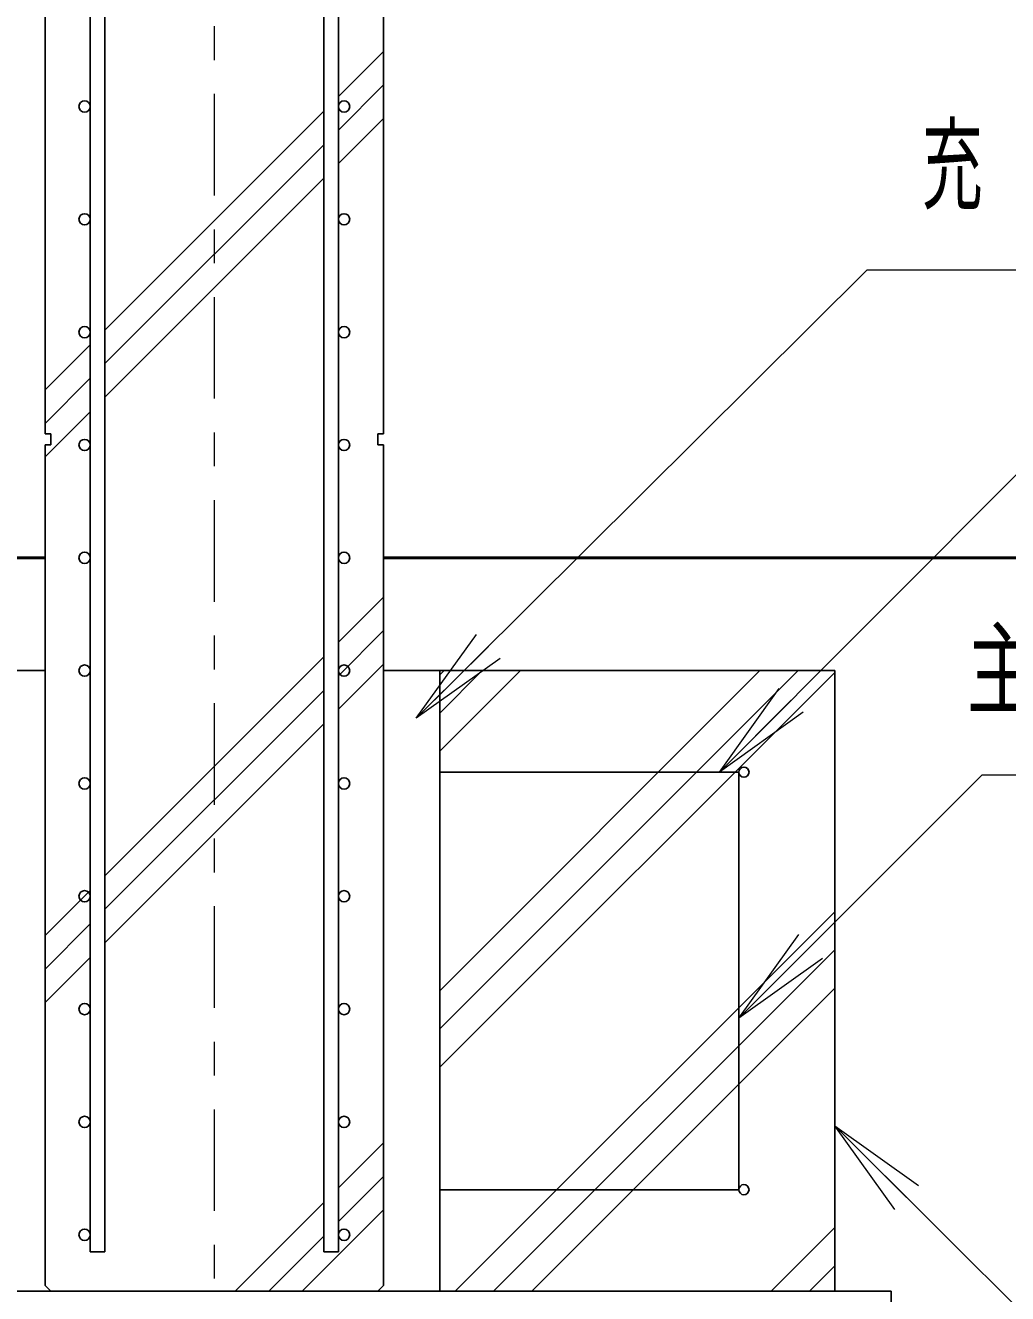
# Model space of a CAD drawing. Units: millimetres on the paper. Extents: x -365 to 10, y -38 to 257.
# Drawn here: x -105.33 to -76.31, y 96.24 to 133.71 of the extents above; entities that cross this region are included whole.
import ezdxf

# ---------------------------------------------------------------- set-up
doc = ezdxf.new("R2010")
doc.units = ezdxf.units.MM
doc.linetypes.add('USER2', pattern=[6, 3, -1, 1, -1])
doc.layers.add('LY_1', color=7, linetype='Continuous', lineweight=25)
doc.styles.add('ＭＳ ゴシック', font='')
doc.styles.get('ＭＳ ゴシック').set_extended_font_data('MS Gothic')

msp = doc.modelspace()

# ---------------------------------------------------------------- linework, layer by layer
at = {"layer": 'LY_1', "linetype": 'USER2', "lineweight": 13}
msp.add_line((-99.749, 221.682), (-99.749, 89.39), dxfattribs=at)
at = {"layer": 'LY_1'}
for p, q in [((-103.416, 195.144), (-103.416, 97.478)), ((-102.983, 195.144), (-102.983, 97.478)), ((-96.516, 195.144), (-96.516, 97.478)), ((-96.083, 195.144), (-96.083, 97.478)), ((-104.749, 194.31), (-104.749, 121.644)), ((-94.749, 194.31), (-94.749, 121.644)), ((-104.583, 121.644), (-104.749, 121.644)), ((-104.583, 121.644), (-104.583, 121.311)), ((-94.916, 121.644), (-94.749, 121.644)), ((-94.916, 121.644), (-94.916, 121.311)), ((-104.583, 121.311), (-104.749, 121.311)), ((-104.749, 121.311), (-104.749, 96.478)), ((-94.916, 121.311), (-94.749, 121.311)), ((-94.749, 121.311), (-94.749, 96.478)), ((-118.082, 114.645), (-104.749, 114.645)), ((-94.749, 114.645), (-81.416, 114.645)), ((-93.083, 114.645), (-93.083, 96.311)), ((-81.416, 114.645), (-81.416, 96.311)), ((-84.249, 111.645), (-93.083, 111.645)), ((-84.249, 111.645), (-84.249, 99.311)), ((-84.249, 99.311), (-93.083, 99.311)), ((-102.983, 97.478), (-103.416, 97.478)), ((-96.516, 97.478), (-96.083, 97.478)), ((-119.749, 96.311), (-79.75, 96.311)), ((-104.749, 96.478), (-104.583, 96.311)), ((-104.749, 96.311), (-94.749, 96.311)), ((-94.916, 96.311), (-104.583, 96.311)), ((-94.916, 96.311), (-94.749, 96.478)), ((-79.749, 96.311), (-79.749, 91.311))]:
    msp.add_line(p, q, dxfattribs=at)
at = {"layer": 'LY_1', "lineweight": 13}
for p, q in [((-96.083, 131.606), (-94.749, 132.939)), ((-96.083, 130.616), (-94.749, 131.949)), ((-102.983, 124.706), (-96.516, 131.172)), ((-96.083, 129.626), (-94.749, 130.959)), ((-102.983, 123.716), (-96.516, 130.182)), ((-102.983, 122.726), (-96.516, 129.192)), ((-104.749, 122.939), (-103.416, 124.272)), ((-104.749, 121.949), (-103.416, 123.282)), ((-104.749, 120.959), (-103.416, 122.292)), ((-96.083, 115.484), (-94.749, 116.817)), ((-96.083, 114.494), (-94.749, 115.827)), ((-93.78, 113.245), (-92.005, 115.714)), ((-102.983, 108.584), (-96.516, 115.05)), ((-93.78, 113.245), (-91.652, 115.36)), ((-96.083, 113.504), (-94.749, 114.837)), ((-91.3, 115.005), (-93.78, 113.245)), ((-93.083, 114.524), (-92.962, 114.645)), ((-93.083, 113.393), (-91.83, 114.645)), ((-93.083, 112.261), (-90.699, 114.645)), ((-93.083, 105.19), (-83.628, 114.645)), ((-93.083, 104.059), (-82.497, 114.645)), ((-93.083, 102.927), (-81.416, 114.594)), ((-102.983, 107.594), (-96.516, 114.06)), ((-84.822, 111.645), (-83.058, 114.122)), ((-84.822, 111.645), (-82.704, 113.769)), ((-82.35, 113.416), (-84.822, 111.645)), ((-102.983, 106.604), (-96.516, 113.07)), ((-104.749, 106.817), (-103.416, 108.15)), ((-104.749, 105.827), (-103.416, 107.16)), ((-92.628, 96.311), (-81.416, 107.523)), ((-84.249, 104.375), (-82.482, 106.85)), ((-84.249, 104.375), (-82.128, 106.496)), ((-104.749, 104.837), (-103.416, 106.17)), ((-91.496, 96.311), (-81.416, 106.392)), ((-81.774, 106.142), (-84.249, 104.375)), ((-90.365, 96.311), (-81.416, 105.26)), ((-79.645, 98.727), (-81.416, 101.2)), ((-81.416, 101.2), (-78.939, 99.435)), ((-81.416, 101.2), (-79.292, 99.081)), ((-96.083, 99.362), (-94.749, 100.695)), ((-96.083, 98.372), (-94.749, 99.705)), ((-99.133, 96.311), (-96.516, 98.928)), ((-97.153, 96.311), (-94.749, 98.715)), ((-83.294, 96.311), (-81.416, 98.189)), ((-98.143, 96.311), (-96.516, 97.938)), ((-82.162, 96.311), (-81.416, 97.058))]:
    msp.add_line(p, q, dxfattribs=at)
at = {"layer": 'LY_1', "lineweight": 50}
for p, q in [((-149.749, 117.978), (-104.749, 117.978)), ((-94.749, 117.978), (-49.749, 117.978))]:
    msp.add_line(p, q, dxfattribs=at)
at = {"layer": 'LY_1', "lineweight": 13}
for points in [[(-93.78, 113.245), (-80.459, 126.483), (-54.425, 126.483)], [(-84.822, 111.645), (-75.676, 120.814), (-44.621, 120.814)], [(-84.249, 104.375), (-77.061, 111.563), (-50.053, 111.563)], [(-81.416, 101.2), (-75.525, 95.324), (-57.525, 95.324)]]:
    msp.add_lwpolyline(points, dxfattribs=at)
at = {"layer": 'LY_1'}
for centre, radius in [((-103.583, 131.311), 0.167), ((-95.916, 131.311), 0.167), ((-103.583, 127.978), 0.167), ((-95.916, 127.978), 0.167), ((-103.583, 124.644), 0.167), ((-95.916, 124.644), 0.167), ((-103.583, 121.311), 0.167), ((-95.916, 121.311), 0.167), ((-103.583, 117.978), 0.167), ((-95.916, 117.978), 0.167), ((-103.583, 114.645), 0.167), ((-95.916, 114.645), 0.167), ((-84.099, 111.645), 0.15), ((-103.583, 111.311), 0.167), ((-95.916, 111.311), 0.167), ((-103.583, 107.978), 0.167), ((-95.916, 107.978), 0.167), ((-103.583, 104.645), 0.167), ((-95.916, 104.645), 0.167), ((-103.583, 101.311), 0.167), ((-95.916, 101.311), 0.167), ((-84.099, 99.311), 0.15), ((-103.583, 97.978), 0.167), ((-95.916, 97.978), 0.167)]:
    msp.add_circle(centre, radius, dxfattribs=at)

# ---------------------------------------------------------------- texts
at = {"layer": 'LY_1', "char_height": 2.199, "attachment_point": 4, "style": 'ＭＳ ゴシック'}
for s, insert in [('\\T1.64;\\W0.6;充填コンクリート', (-78.842, 129.483)), ('\\T1.64;\\W0.7;主筋：１２－Ｄ１０', (-77.517, 114.563))]:
    msp.add_mtext(s, dxfattribs=dict(at, insert=insert))

doc.saveas('drawing.dxf')
